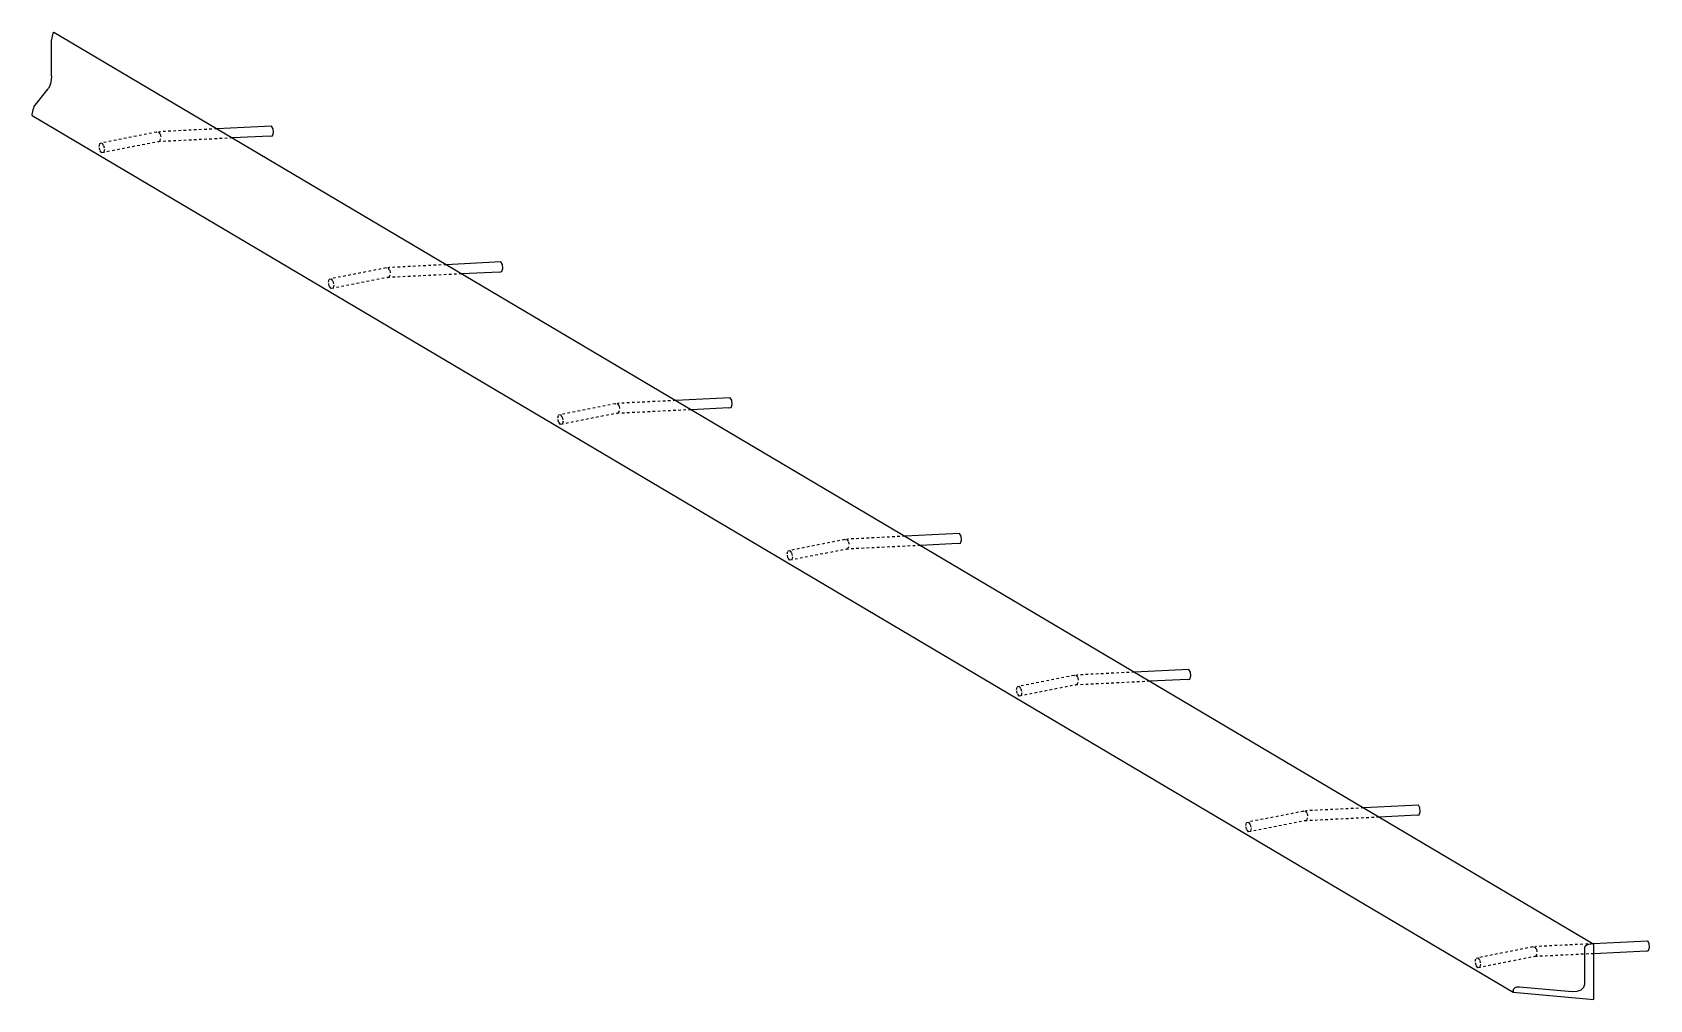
# Model space of a CAD drawing. Header units: millimetres. Extents: x 7 to 24253, y 2 to 762.
# Drawn here: x 23019 to 24253, y 24 to 762 of the extents above; entities that cross this region are included whole.
import ezdxf

# ---------------------------------------------------------------- set-up
doc = ezdxf.new("R2010")
doc.units = ezdxf.units.MM
doc.linetypes.add('DXK_LINE_DOT2', pattern=[3.9198, 1.9599, -1.9599])
doc.layers.add('STÅL', color=7, linetype='Continuous')

msp = doc.modelspace()

# ---------------------------------------------------------------- linework, layer by layer
at = {"layer": 'STÅL', "color": 2, "linetype": 'Continuous'}
for p, q in [((23034.1, 758.1), (23034, 756.7)), ((23034, 729), (23034, 756.7)), ((23034.4, 759.5), (23034.1, 758.1)), ((23034.8, 760.8), (23034.4, 759.5)), ((23035.3, 761.7), (23034.8, 760.8)), ((23035.3, 761.7), (23035.8, 762.4)), ((23035.8, 762.4), (24210.8, 66.3)), ((23034, 729), (23033.8, 726.2)), ((23020.6, 705.4), (23031.4, 719.2)), ((23032.4, 720.9), (23031.4, 719.2)), ((23033.2, 723.4), (23032.4, 720.9)), ((23033.8, 726.2), (23033.2, 723.4)), ((23020.1, 704.5), (23019.7, 703.3)), ((23020.6, 705.4), (23020.1, 704.5)), ((23019.4, 701.8), (23019.3, 700.5)), ((23019.3, 699), (23019.3, 700.5)), ((23019.3, 699), (24149.3, 29.6)), ((23019.7, 703.3), (23019.4, 701.8)), ((23201.9, 690.7), (23160.2, 688.7)), ((23200.9, 683.1), (23172, 681.7)), ((23200.9, 683.1), (23202.5, 683.4)), ((23203.1, 688.8), (23201.9, 690.7)), ((23202.5, 683.4), (23203.4, 685.7)), ((23203.4, 685.7), (23203.1, 688.8)), ((23376.9, 587.1), (23335.2, 585)), ((23378.1, 585.1), (23376.9, 587.1)), ((23377.5, 579.7), (23378.4, 582.1)), ((23378.4, 582.1), (23378.1, 585.1)), ((23375.9, 579.4), (23347, 578)), ((23375.9, 579.4), (23377.5, 579.7)), ((23551.9, 483.4), (23510.2, 481.3)), ((23553.1, 481.5), (23551.9, 483.4)), ((23553.4, 478.4), (23553.1, 481.5)), ((23550.9, 475.8), (23522, 474.3)), ((23550.9, 475.8), (23552.5, 476.1)), ((23552.5, 476.1), (23553.4, 478.4)), ((23726.9, 379.7), (23685.2, 377.7)), ((23725.9, 372.1), (23697, 370.7)), ((23725.9, 372.1), (23727.5, 372.4)), ((23728.1, 377.8), (23726.9, 379.7)), ((23727.5, 372.4), (23728.4, 374.7)), ((23728.4, 374.7), (23728.1, 377.8)), ((23901.9, 276.1), (23860.2, 274)), ((23903.1, 274.1), (23901.9, 276.1)), ((23903.4, 271.1), (23903.1, 274.1)), ((23900.9, 268.4), (23872, 267)), ((23900.9, 268.4), (23902.5, 268.7)), ((23902.5, 268.7), (23903.4, 271.1)), ((24076.9, 172.4), (24035.2, 170.3)), ((24075.9, 164.8), (24047, 163.3)), ((24075.9, 164.8), (24077.5, 165)), ((24078.1, 170.4), (24076.9, 172.4)), ((24077.5, 165), (24078.4, 167.4)), ((24078.4, 167.4), (24078.1, 170.4)), ((24204, 63.6), (24204.3, 64.8)), ((24204, 35.9), (24204, 63.6)), ((24204.3, 64.8), (24205.4, 65.8)), ((24205.4, 65.8), (24206.9, 66.4)), ((24206.9, 66.4), (24208.8, 66.5)), ((24210.8, 66.3), (24208.8, 66.5)), ((24251.9, 68.7), (24210.2, 66.7)), ((24210.8, 24), (24210.8, 66.3)), ((24253.1, 66.8), (24251.9, 68.7)), ((24252.5, 61.4), (24253.4, 63.7)), ((24253.4, 63.7), (24253.1, 66.8)), ((24250.9, 61.1), (24210.8, 59.1)), ((24250.9, 61.1), (24252.5, 61.4)), ((24149.3, 31), (24149.7, 32.3)), ((24149.3, 31), (24149.3, 29.6)), ((24149.3, 29.6), (24210.8, 24)), ((24149.7, 32.3), (24150.7, 33.2)), ((24150.7, 33.2), (24152.3, 33.8)), ((24152.3, 33.8), (24154.1, 33.9)), ((24154.1, 33.9), (24194.4, 30.2)), ((24194.4, 30.2), (24198.1, 30.4)), ((24198.1, 30.4), (24201.2, 31.5)), ((24201.2, 31.5), (24203.3, 33.5)), ((24203.3, 33.5), (24204, 35.9))]:
    msp.add_line(p, q, dxfattribs=at)
at = {"layer": 'STÅL', "color": 7, "linetype": 'DXK_LINE_DOT2'}
for p, q in [((23114.2, 686.2), (23072.3, 677.9)), ((23116.7, 679.1), (23073.7, 670.7)), ((23114.2, 686.2), (23114.7, 686.3)), ((23115.3, 678.9), (23115.6, 678.9)), ((23115.6, 686.5), (23117, 684.5)), ((23115.6, 686.5), (23116.5, 686.5)), ((23172, 681.7), (23115.6, 678.9)), ((23160.2, 688.7), (23116.5, 686.5)), ((23116.7, 679.1), (23117.4, 681.5)), ((23117, 684.5), (23117.4, 681.5)), ((23070.3, 675.3), (23070.9, 677.6)), ((23070.9, 672.3), (23070.3, 675.3)), ((23070.9, 677.6), (23072.3, 677.9)), ((23072.3, 670.4), (23070.9, 672.3)), ((23072.3, 677.9), (23073.7, 676)), ((23073.7, 670.7), (23072.3, 670.4)), ((23073.7, 676), (23074.3, 673)), ((23074.3, 673), (23073.7, 670.7)), ((23289.2, 582.5), (23247.3, 574.3)), ((23289.2, 582.5), (23289.7, 582.6)), ((23290.6, 582.8), (23292, 580.8)), ((23290.6, 582.8), (23291.5, 582.8)), ((23335.2, 585), (23291.5, 582.8)), ((23292, 580.8), (23292.4, 577.8)), ((23245.3, 571.7), (23245.9, 574)), ((23245.9, 568.7), (23245.3, 571.7)), ((23245.9, 574), (23247.3, 574.2)), ((23247.3, 566.7), (23245.9, 568.7)), ((23247.3, 574.2), (23248.7, 572.3)), ((23291.7, 575.5), (23248.7, 567)), ((23248.7, 572.3), (23249.3, 569.3)), ((23249.3, 569.3), (23248.7, 567)), ((23290.3, 575.2), (23290.6, 575.2)), ((23347, 578), (23290.6, 575.2)), ((23291.7, 575.5), (23292.4, 577.8)), ((23248.7, 567), (23247.3, 566.7)), ((23510.2, 481.3), (23466.5, 479.2)), ((23420.3, 468), (23420.9, 470.3)), ((23420.9, 470.3), (23422.3, 470.6)), ((23464.2, 478.8), (23422.3, 470.6)), ((23422.3, 470.6), (23423.7, 468.6)), ((23466.7, 471.8), (23423.7, 463.3)), ((23464.2, 478.8), (23464.7, 479)), ((23465.3, 471.5), (23465.6, 471.5)), ((23465.6, 479.1), (23466.5, 479.2)), ((23465.6, 479.1), (23467, 477.2)), ((23522, 474.3), (23465.6, 471.5)), ((23466.7, 471.8), (23467.4, 474.1)), ((23467, 477.2), (23467.4, 474.1)), ((23420.9, 465), (23420.3, 468)), ((23422.3, 463.1), (23420.9, 465)), ((23423.7, 463.3), (23422.3, 463.1)), ((23423.7, 468.6), (23424.3, 465.6)), ((23424.3, 465.6), (23423.7, 463.3)), ((23639.2, 375.2), (23597.3, 366.9)), ((23639.2, 375.2), (23639.7, 375.3)), ((23640.6, 375.5), (23642, 373.5)), ((23640.6, 375.5), (23641.5, 375.5)), ((23697, 370.7), (23640.6, 367.9)), ((23685.2, 377.7), (23641.5, 375.5)), ((23641.7, 368.1), (23642.4, 370.5)), ((23642, 373.5), (23642.4, 370.5)), ((23595.3, 364.3), (23595.9, 366.6)), ((23595.9, 361.3), (23595.3, 364.3)), ((23595.9, 366.6), (23597.3, 366.9)), ((23597.3, 359.4), (23595.9, 361.3)), ((23597.3, 366.9), (23598.7, 365)), ((23598.7, 359.6), (23597.3, 359.4)), ((23641.7, 368.1), (23598.7, 359.6)), ((23598.7, 365), (23599.3, 362)), ((23599.3, 362), (23598.7, 359.6)), ((23640.3, 367.8), (23640.6, 367.9)), ((23814.2, 271.5), (23772.3, 263.2)), ((23814.2, 271.5), (23814.7, 271.6)), ((23815.6, 271.8), (23817, 269.8)), ((23815.6, 271.8), (23816.5, 271.8)), ((23860.2, 274), (23816.5, 271.8)), ((23770.3, 260.7), (23770.9, 263)), ((23770.9, 257.7), (23770.3, 260.7)), ((23770.9, 263), (23772.3, 263.2)), ((23772.3, 263.2), (23773.7, 261.3)), ((23816.7, 264.5), (23773.7, 256)), ((23773.7, 261.3), (23774.3, 258.3)), ((23815.3, 264.2), (23815.6, 264.2)), ((23872, 267), (23815.6, 264.2)), ((23816.7, 264.5), (23817.4, 266.8)), ((23817, 269.8), (23817.4, 266.8)), ((23772.3, 255.7), (23770.9, 257.7)), ((23773.7, 256), (23772.3, 255.7)), ((23774.3, 258.3), (23773.7, 256)), ((23989.2, 167.8), (23947.3, 159.6)), ((23991.7, 160.8), (23948.7, 152.3)), ((23989.2, 167.8), (23989.7, 167.9)), ((23990.3, 160.5), (23990.6, 160.5)), ((23990.6, 168.1), (23991.5, 168.2)), ((23990.6, 168.1), (23992, 166.2)), ((24047, 163.3), (23990.6, 160.5)), ((24035.2, 170.3), (23991.5, 168.2)), ((23991.7, 160.8), (23992.4, 163.1)), ((23992, 166.2), (23992.4, 163.1)), ((23945.3, 157), (23945.9, 159.3)), ((23945.9, 154), (23945.3, 157)), ((23945.9, 159.3), (23947.3, 159.6)), ((23947.3, 152), (23945.9, 154)), ((23947.3, 159.6), (23948.7, 157.6)), ((23948.7, 152.3), (23947.3, 152)), ((23948.7, 157.6), (23949.3, 154.6)), ((23949.3, 154.6), (23948.7, 152.3)), ((24164.2, 64.2), (24122.3, 55.9)), ((24164.2, 64.2), (24164.7, 64.3)), ((24165.6, 64.4), (24166.5, 64.5)), ((24165.6, 64.4), (24167, 62.5)), ((24210.2, 66.7), (24166.5, 64.5)), ((24167, 62.5), (24167.4, 59.5)), ((24120.3, 53.3), (24120.9, 55.6)), ((24120.9, 50.3), (24120.3, 53.3)), ((24120.9, 55.6), (24122.3, 55.9)), ((24122.3, 48.4), (24120.9, 50.3)), ((24122.3, 55.9), (24123.7, 54)), ((24166.7, 57.1), (24123.7, 48.6)), ((24123.7, 54), (24124.3, 51)), ((24124.3, 51), (24123.7, 48.6)), ((24165.3, 56.8), (24165.6, 56.9)), ((24210.8, 59.1), (24165.6, 56.9)), ((24166.7, 57.1), (24167.4, 59.5)), ((24123.7, 48.6), (24122.3, 48.4))]:
    msp.add_line(p, q, dxfattribs=at)

doc.saveas('drawing.dxf')
